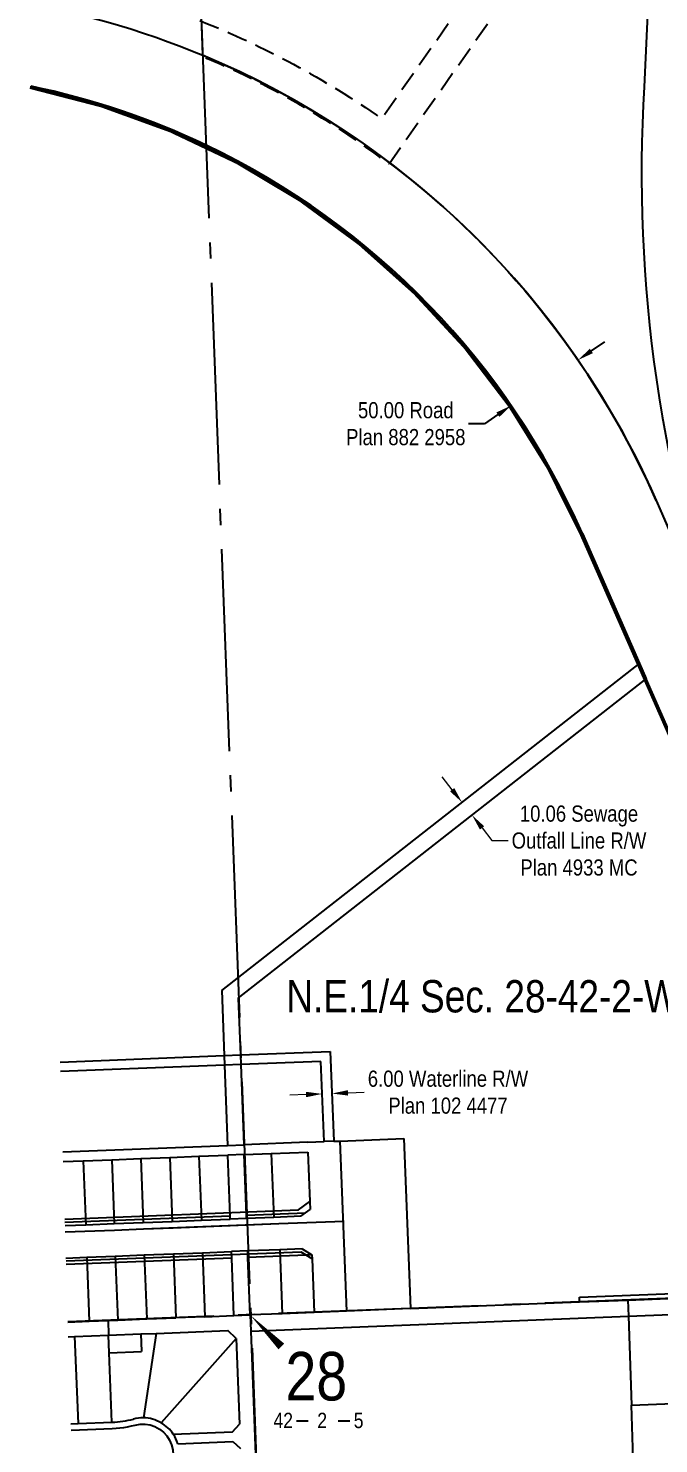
# Model space of a CAD drawing. Extents: x 665644 to 689199, y 5825051 to 5844826.
# Drawn here: x 687275 to 687666, y 5836526 to 5837402 of the extents above; entities that cross this region are included whole.
import ezdxf
from ezdxf.enums import TextEntityAlignment as Align

# ---------------------------------------------------------------- set-up
doc = ezdxf.new("R2010")
doc.units = 0
doc.header["$LTSCALE"] = 5
doc.header["$PDSIZE"] = 0.5
for name, pattern in [('BORDER2', [22.225, 6.35, -3.175, 6.35, -3.175, 0, -3.175]), ('foc-ACCESSROAD', [3.75, 2.5, -1.25]), ('foc-QUARTERLINE', [33, 25, -3, 2, -3])]:
    doc.linetypes.add(name, pattern=pattern)
doc.layers.get('Defpoints').update_dxf_attribs({"color": 9})
for name, color, linetype in [('10', 1, 'Continuous'), ('9', 3, 'Continuous'), ('AS-POWER', 104, 'foc-POWER'), ('AS-TELEPHONE', 224, 'foc-TEL'), ('C-SYMBOL', 7, 'Continuous'), ('F-AR', 190, 'foc-ACCESSROAD'), ('F-RW', 190, 'Continuous'), ('L-QSEC', 8, 'foc-QUARTERLINE'), ('L-SECLBL', 7, 'Continuous'), ('L-TITLEDB', 4, 'Continuous'), ('L-TITLEDB-T', 4, 'Continuous')]:
    doc.layers.add(name, color=color, linetype=linetype)
doc.layers.add('AS-COUNTY', color=7, linetype='BORDER2', lineweight=60, true_color=0xcc33ff)
doc.layers.add('F-RW-T', color=190, linetype='Continuous', lineweight=9)
doc.styles.add('175L', font='ARIALN.TTF', dxfattribs={"height": 20})
doc.styles.add('80CG', font='ARIALN.TTF', dxfattribs={"height": 10})
doc.styles.add('80L', font='ARIALN.TTF', dxfattribs={"height": 10})
doc.styles.add('foc-LtypeFont', font='ARIALN.TTF', dxfattribs={"height": 7.35})
doc.styles.add('SIMPLEX', font='ARIALN.TTF')
doc.linetypes.add('foc-POWER', pattern='A,6,-1,["P",foc-LtypeFont,S=0.2,R=0,X=-0.625,Y=-0.75],-1.24,4', length=12.24)
doc.linetypes.add('foc-TEL', pattern='A,2,-1,["T",foc-LtypeFont,S=0.2,R=0,X=-0.425,Y=-0.75],-1.24,8', length=12.24)
doc.linetypes.add('foc-TEL-NOLINE', pattern='A,0,-2,["T",foc-LtypeFont,S=0.2,R=0,X=-0.425,Y=-0.75],-10.24', length=12.24)
doc.dimstyles.new('Compass 5 000', dxfattribs={"dimscale": 5, "dimtxt": 9, "dimasz": 2, "dimexe": 0.2, "dimexo": 0.0625, "dimgap": 0.5, "dimtad": 0, "dimtih": 1, "dimtoh": 1, "dimzin": 0, "dimdsep": 46, "dimtxsty": '80CG', "dimcen": 0.1, "dimse1": 1, "dimse2": 1, "dimclrd": 256, "dimclrt": 256, "dimaunit": 1, "dimadec": 4, "dimazin": 0, "dimtfac": 0.06, "dimtofl": 0, "dimtmove": 0, "dimatfit": 1, "dimfxl": 0.2, "dimtolj": 1, "dimtzin": 0, "dimlwd": -1, "dimarcsym": 0})

# ---------------------------------------------------------------- blocks, each defined once
blk = doc.blocks.new('L-SECLBL')
at = {"layer": '9', "color": 7}
for p, q in [((-5.08, -27.83), (-12.29, -27.83)), ((20.7, -27.83), (13.5, -27.83))]:
    blk.add_line(p, q, dxfattribs=at)
at = {"layer": '10', "color": 2, "style": 'SIMPLEX'}
blk.add_attdef('SEC', text='', height=30, dxfattribs=at).set_placement((0, 0), align=Align.MIDDLE)
at = {"layer": '10', "color": 5, "style": '80L'}
blk.add_attdef('TWP', text='', height=9.5, dxfattribs=at).set_placement((-14.43, -27.37), align=Align.MIDDLE_RIGHT)
blk.add_attdef('RGE', text='', height=9.5, dxfattribs=at).set_placement((3.62, -27.37), align=Align.MIDDLE_CENTER)
blk.add_attdef('MER', text='', height=9.5, dxfattribs=at).set_placement((23.17, -27.37), align=Align.MIDDLE_LEFT)
blk = doc.blocks.new('*D2597')
at = {"layer": 'Defpoints', "color": 0, "transparency": 16777216}
for p in [(687543.6, 5836922.27), (687549.8, 5836914.35), (687550.21, 5836914.67)]:
    blk.add_point(p, dxfattribs=at)
at = {"layer": 'F-RW-T', "transparency": 16777216}
for p, q in [((687537.85, 5836930.47), (687531.68, 5836938.34)), ((687556.37, 5836906.8), (687562.54, 5836898.92)), ((687562.54, 5836898.92), (687572.54, 5836898.92))]:
    blk.add_line(p, q, dxfattribs=at)
for points in [[(687539.16, 5836931.49), (687536.54, 5836929.44), (687544.01, 5836922.59)], [(687557.69, 5836907.82), (687555.06, 5836905.77), (687550.21, 5836914.67)]]:
    blk.add_solid(points, dxfattribs=at)
at = {"layer": 'F-RW-T', "transparency": 16777216, "insert": (687616.4, 5836898.92), "char_height": 10, "attachment_point": 5, "style": '80CG'}
blk.add_mtext('\\A1;10.06 Sewage\\POutfall Line R/W\\PPlan 4933 MC', dxfattribs=at)
blk = doc.blocks.new('*D2603')
at = {"layer": 'Defpoints', "color": 0, "transparency": 16777216}
for p in [(687457.48, 5836740.18), (687463.39, 5836742.39), (687463.47, 5836740.41)]:
    blk.add_point(p, dxfattribs=at)
at = {"layer": 'F-RW-T', "transparency": 16777216}
for p, q in [((687447.41, 5836741.76), (687437.41, 5836741.37)), ((687473.39, 5836742.78), (687483.38, 5836743.17))]:
    blk.add_line(p, q, dxfattribs=at)
for points in [[(687473.32, 5836744.45), (687473.45, 5836741.11), (687463.39, 5836742.39)], [(687447.34, 5836743.43), (687447.47, 5836740.1), (687457.4, 5836742.15)]]:
    blk.add_solid(points, dxfattribs=at)
at = {"layer": 'F-RW-T', "transparency": 16777216, "insert": (687535.28, 5836743.17), "char_height": 10, "attachment_point": 5, "style": '80CG'}
blk.add_mtext('\\A1;6.00 Waterline R/W\\PPlan 102 4477', dxfattribs=at)
blk = doc.blocks.new('*D2619')
at = {"layer": 'Defpoints', "color": 0, "transparency": 16777216}
for p in [(687616.95, 5837194.75), (687574.45, 5837168.25), (687575.59, 5837166.57)]:
    blk.add_point(p, dxfattribs=at)
at = {"layer": 'L-TITLEDB-T', "transparency": 16777216}
for p, q in [((687624.07, 5837202.06), (687632.33, 5837207.69)), ((687557.92, 5837156.98), (687547.92, 5837156.98)), ((687566.18, 5837162.61), (687557.92, 5837156.98))]:
    blk.add_line(p, q, dxfattribs=at)
for points in [[(687623.13, 5837203.43), (687625.01, 5837200.68), (687615.8, 5837196.42)], [(687565.25, 5837163.99), (687567.12, 5837161.24), (687574.45, 5837168.25)]]:
    blk.add_solid(points, dxfattribs=at)
at = {"layer": 'L-TITLEDB-T', "transparency": 16777216, "insert": (687509.17, 5837156.98), "char_height": 10, "attachment_point": 5, "style": '80CG'}
blk.add_mtext('\\A1;50.00 Road\\PPlan 882 2958', dxfattribs=at)

msp = doc.modelspace()

# ---------------------------------------------------------------- linework, layer by layer
at = {"layer": 'AS-COUNTY', "const_width": 2, "flags": 128}
msp.add_lwpolyline([(688570.098, 5834920.354), (688526.66, 5835019.106), (689099.066, 5835041.128), (689035.236, 5836668.495), (688209.68, 5836636.699), (688177.055, 5837440.041), (688146.331, 5838243.664), (687727.456, 5838227.425, -0.027746), (687726.199, 5838031.873), (687689.457, 5837420.74), (687686.027, 5837363.258, 0.09637), (687724.417, 5837052.946, 0.0029261), (687727.516, 5837043.344, 0.0242512), (687757.334, 5836965.676), (687907.177, 5836624.501), (687823.115, 5836621.174), (687657.303, 5836998.653), (687617.746, 5837088.665, 0.2424679), (687276.404, 5837365.251)], format="xyb", dxfattribs=at)
at = {"layer": 'AS-POWER', "flags": 128}
for points in [[(687298.255, 5836656.683), (687328.766, 5836657.878), (687346.757, 5836658.581), (687430.478, 5836661.856), (687470.952, 5836663.319)], [(687298.255, 5836656.683), (687328.766, 5836657.878), (687346.757, 5836658.581), (687365.125, 5836659.299)], [(687365.125, 5836659.299), (687430.478, 5836661.856), (687470.952, 5836663.319)], [(687301.898, 5836534.067), (687327.388, 5836535.067), (687329.777, 5836535.2), (687332.16, 5836535.42), (687334.532, 5836535.727), (687336.892, 5836536.118), (687339.237, 5836536.595), (687341.563, 5836537.157), (687344.646, 5836537.69), (687347.774, 5836537.704), (687350.862, 5836537.197), (687353.822, 5836536.184), (687356.572, 5836534.693), (687359.037, 5836532.765), (687361.146, 5836530.454), (687362.842, 5836527.825), (687364.078, 5836524.951), (687364.818, 5836521.911), (687365.043, 5836518.79), (687364.745, 5836515.675), (687364.37, 5836513.378), (687364.077, 5836511.068), (687363.865, 5836508.75), (687363.735, 5836506.426), (687363.687, 5836504.098), (687363.722, 5836501.77), (687363.797, 5836499.823), (687364.362, 5836485.117), (687366.863, 5836428.493), (687374.852, 5836428.996), (687375.014, 5836423.179)]]:
    msp.add_lwpolyline(points, dxfattribs=at)
at = {"layer": 'AS-TELEPHONE', "linetype": 'foc-TEL-NOLINE', "flags": 128}
msp.add_lwpolyline([(687275.667, 5837417.131, -0.2484562), (687664.228, 5837109.417), (687875.407, 5836623.493), (688222.619, 5835832.339), (688621.806, 5834922.191)], format="xyb", dxfattribs=at)
at = {"layer": 'F-AR', "flags": 128}
msp.add_lwpolyline([(687381.72, 5837406.526, -0.0583646), (687494.179, 5837345.867), (687542.627, 5837414.944), (687531.837, 5837704.893), (687551.823, 5837705.637), (687562.864, 5837408.966), (687498.856, 5837317.706, 0.0636348), (687382.565, 5837384.59, 0.0636348)], format="xyb", dxfattribs=at)
at = {"layer": 'F-RW', "flags": 128}
for points in [[(687395.155, 5836806.092), (687653.843, 5837008.552)], [(687405.399, 5836801.339), (687658.018, 5836999.045)], [(687395.155, 5836806.092), (687396.669, 5836765.871)], [(687405.399, 5836801.339), (687406.727, 5836766.265)], [(687295.13, 5836761.892), (687396.669, 5836765.871)], [(687396.669, 5836765.871), (687406.727, 5836766.265)], [(687396.669, 5836765.871), (687396.893, 5836759.912)], [(687406.727, 5836766.265), (687462.371, 5836768.444)], [(687406.727, 5836766.265), (687406.953, 5836760.307)], [(687456.611, 5836762.215), (687406.953, 5836760.307)], [(687458.558, 5836712.587), (687456.611, 5836762.215)], [(687462.371, 5836768.444), (687464.554, 5836712.821)], [(687396.893, 5836759.912), (687295.308, 5836755.923)], [(687406.953, 5836760.307), (687396.893, 5836759.912)], [(687396.893, 5836759.912), (687398.763, 5836710.259)], [(687406.953, 5836760.307), (687408.832, 5836710.655)], [(687442.728, 5836670.324), (687449.762, 5836675.465)], [(687298.019, 5836664.656), (687442.728, 5836670.324)], [(687298.078, 5836662.655), (687400.407, 5836666.663)], [(687410.459, 5836667.057), (687447.001, 5836668.488)], [(687444.364, 5836644.245), (687298.794, 5836638.545)], [(687401.387, 5836640.535), (687298.854, 5836636.528)], [(687447.418, 5836642.362), (687411.438, 5836640.943)], [(687447.418, 5836642.362), (687444.364, 5836644.245)], [(687451.061, 5836642.466), (687447.418, 5836642.362)], [(687451.156, 5836640.056), (687447.418, 5836642.362)], [(687413.164, 5836595.342), (687647.073, 5836604.524)], [(687647.073, 5836604.524), (687699.039, 5836606.564)], [(687345.122, 5836593.541), (687345.542, 5836582.692)], [(687325.561, 5836581.912), (687345.542, 5836582.692)]]:
    msp.add_lwpolyline(points, dxfattribs=at)
at = {"layer": 'L-QSEC', "flags": 128}
for points in [[(687382.458, 5837409.067), (687443.823, 5835802.416)], [(688214.707, 5836636.898), (687299.908, 5836601.041)]]:
    msp.add_lwpolyline(points, dxfattribs=at)
at = {"layer": 'L-SECLBL', "flags": 128}
msp.add_lwpolyline([(687412.778, 5836605.332, 0, 5.001, 0), (687432.08, 5836585.82, 0, 0, 0)], format="xyseb", dxfattribs=at)
at = {"layer": 'L-TITLEDB', "flags": 128}
for points in [[(687659.178, 5837419.55), (687656.765, 5837365.516)], [(687382.458, 5837409.067), (687383.368, 5837385.122)], [(687664.228, 5837109.417), (687703.806, 5837019.16)], [(687618.486, 5837089.081), (687653.843, 5837008.552)], [(687653.843, 5837008.552), (687658.018, 5836999.045)], [(687822.432, 5836624.416), (687658.018, 5836999.045)], [(687296.783, 5836706.254), (687398.763, 5836710.259)], [(687398.763, 5836710.259), (687408.832, 5836710.655)], [(687448.322, 5836712.188), (687408.832, 5836710.655)], [(687448.322, 5836712.188), (687458.558, 5836712.587)], [(687464.554, 5836712.821), (687458.558, 5836712.587)], [(687464.554, 5836712.821), (687468.306, 5836712.968)], [(687468.306, 5836712.968), (687508.016, 5836714.515)], [(687468.306, 5836712.968), (687472.446, 5836607.677)], [(687508.016, 5836714.515), (687512.168, 5836609.233)], [(687296.962, 5836700.238), (687309.385, 5836700.725)], [(687309.385, 5836700.725), (687327.067, 5836701.418)], [(687309.385, 5836700.725), (687310.937, 5836661.156)], [(687327.067, 5836701.418), (687345.046, 5836702.119)], [(687327.067, 5836701.418), (687328.619, 5836661.849)], [(687345.046, 5836702.119), (687363.029, 5836702.823)], [(687345.046, 5836702.119), (687346.6, 5836662.546)], [(687363.029, 5836702.823), (687381.015, 5836703.539)], [(687363.029, 5836702.823), (687364.58, 5836663.249)], [(687381.015, 5836703.539), (687398.998, 5836704.25)], [(687381.015, 5836703.539), (687382.563, 5836663.954)], [(687409.05, 5836704.647), (687398.998, 5836704.25)], [(687400.407, 5836666.663), (687398.998, 5836704.25)], [(687409.05, 5836704.647), (687425.805, 5836705.299)], [(687410.459, 5836667.057), (687409.05, 5836704.647)], [(687425.805, 5836705.299), (687448.557, 5836706.186)], [(687425.805, 5836705.299), (687427.355, 5836665.718)], [(687448.557, 5836706.186), (687449.762, 5836675.465)], [(687449.762, 5836675.465), (687449.951, 5836670.644)], [(687400.482, 5836664.662), (687400.407, 5836666.663)], [(687410.534, 5836665.056), (687400.482, 5836664.662)], [(687410.534, 5836665.056), (687410.459, 5836667.057)], [(687427.355, 5836665.718), (687410.534, 5836665.056)], [(687444.105, 5836666.371), (687427.355, 5836665.718)], [(687444.105, 5836666.371), (687447.001, 5836668.488)], [(687447.001, 5836668.488), (687449.951, 5836670.644)], [(687298.137, 5836660.653), (687310.937, 5836661.156)], [(687310.937, 5836661.156), (687328.619, 5836661.849)], [(687328.619, 5836661.849), (687346.6, 5836662.546)], [(687346.6, 5836662.546), (687364.58, 5836663.249)], [(687364.58, 5836663.249), (687382.563, 5836663.954)], [(687382.563, 5836663.954), (687400.482, 5836664.662)], [(687298.735, 5836640.543), (687311.607, 5836641.049)], [(687311.607, 5836641.049), (687329.275, 5836641.742)], [(687311.607, 5836641.049), (687313.154, 5836601.441)], [(687329.275, 5836641.742), (687347.252, 5836642.439)], [(687329.275, 5836641.742), (687330.82, 5836602.131)], [(687347.252, 5836642.439), (687365.228, 5836643.143)], [(687347.252, 5836642.439), (687348.796, 5836602.83)], [(687365.228, 5836643.143), (687383.205, 5836643.845)], [(687365.228, 5836643.143), (687366.774, 5836603.532)], [(687383.205, 5836643.845), (687401.237, 5836644.537)], [(687383.205, 5836643.845), (687384.749, 5836604.233)], [(687411.286, 5836644.945), (687401.237, 5836644.537)], [(687401.387, 5836640.535), (687401.237, 5836644.537)], [(687402.727, 5836604.941), (687401.387, 5836640.535)], [(687431.06, 5836645.724), (687411.286, 5836644.945)], [(687411.438, 5836640.943), (687411.286, 5836644.945)], [(687412.778, 5836605.332), (687411.438, 5836640.943)], [(687444.895, 5836646.269), (687431.06, 5836645.724)], [(687431.06, 5836645.724), (687432.619, 5836606.108)], [(687444.895, 5836646.269), (687451.002, 5836642.502)], [(687451.002, 5836642.502), (687451.061, 5836642.466)], [(687451.061, 5836642.466), (687451.156, 5836640.056)], [(687451.156, 5836640.056), (687452.461, 5836606.889)], [(687616.704, 5836616.339), (687822.432, 5836624.416)], [(687512.168, 5836609.233), (687616.822, 5836613.342)], [(687616.822, 5836613.342), (687616.704, 5836616.339)], [(687616.822, 5836613.342), (687646.752, 5836614.516)], [(687646.752, 5836614.516), (687701.715, 5836616.674)], [(687646.752, 5836614.516), (687647.073, 5836604.524)], [(687348.796, 5836602.83), (687366.774, 5836603.532)], [(687384.749, 5836604.233), (687366.774, 5836603.532)], [(687384.749, 5836604.233), (687402.727, 5836604.941)], [(687402.727, 5836604.941), (687412.778, 5836605.332)], [(687432.619, 5836606.108), (687412.778, 5836605.332)], [(687412.778, 5836605.332), (687413.164, 5836595.342)], [(687452.461, 5836606.889), (687432.619, 5836606.108)], [(687472.446, 5836607.677), (687452.461, 5836606.889)], [(687512.168, 5836609.233), (687472.446, 5836607.677)], [(687647.073, 5836604.524), (687648.836, 5836549.562)], [(687299.912, 5836600.925), (687313.154, 5836601.441)], [(687313.154, 5836601.441), (687324.783, 5836601.897)], [(687324.783, 5836601.897), (687330.82, 5836602.131)], [(687324.783, 5836601.897), (687325.141, 5836592.76)], [(687330.82, 5836602.131), (687348.796, 5836602.83)], [(687354.524, 5836593.907), (687398.998, 5836595.643)], [(687404.187, 5836590.841), (687398.998, 5836595.643)], [(687413.164, 5836595.342), (687419.703, 5836426.239)], [(687300.183, 5836591.786), (687304.113, 5836591.939)], [(687304.113, 5836591.939), (687325.141, 5836592.76)], [(687304.113, 5836591.939), (687306.197, 5836538.094)], [(687325.141, 5836592.76), (687345.122, 5836593.541)], [(687325.561, 5836581.912), (687325.141, 5836592.76)], [(687345.122, 5836593.541), (687354.524, 5836593.907)], [(687354.524, 5836593.907), (687346.723, 5836541.606)], [(687404.187, 5836590.841), (687357.62, 5836538.585)], [(687404.187, 5836590.841), (687406.24, 5836537.746)], [(687327.224, 5836538.906), (687325.561, 5836581.912)], [(687648.836, 5836549.562), (687700.802, 5836551.602)], [(687651.605, 5836463.534), (687648.836, 5836549.562)], [(687301.783, 5836537.923), (687306.197, 5836538.094)], [(687306.197, 5836538.094), (687327.224, 5836538.906)], [(687401.825, 5836532.971), (687406.24, 5836537.746)], [(687365.189, 5836531.52), (687401.825, 5836532.971)], [(687368.008, 5836525.626), (687402.057, 5836526.975)], [(687402.057, 5836526.975), (687406.828, 5836522.547)]]:
    msp.add_lwpolyline(points, dxfattribs=at)
for points in [[(687664.228, 5837109.417, 0.1928232), (687383.368, 5837385.122)], [(687385.461, 5837329.46, 0.0598077), (687277.189, 5837365.885)], [(687656.765, 5837365.516, 0.1027023), (687708.649, 5837008.127)], [(687618.486, 5837089.081, 0.1803231), (687385.461, 5837329.46)], [(687327.224, 5836538.906, 0.0542995), (687340.541, 5836540.873)], [(687346.723, 5836541.606, 0.0687674), (687340.541, 5836540.873)], [(687357.62, 5836538.585, 0.1261852), (687346.723, 5836541.606)], [(687365.189, 5836531.52, 0.1152194), (687357.62, 5836538.585)], [(687368.008, 5836525.626, 0.0721643), (687365.189, 5836531.52)]]:
    msp.add_lwpolyline(points, format="xyb", dxfattribs=at)

# ---------------------------------------------------------------- block references
at = {"layer": 'L-SECLBL', "xscale": 1.000124015377907, "yscale": 1.000124015377907, "zscale": 1.000124015377907, "rotation": 359.9812632251431}
msp.add_blockref('L-SECLBL', (687453.757, 5836567.403), dxfattribs=at).add_auto_attribs({'SEC': '28', 'TWP': '42', 'RGE': '2', 'MER': '5'})

# ---------------------------------------------------------------- texts
at = {"layer": 'C-SYMBOL', "color": 3, "style": '175L'}
msp.add_text('N.E.1/4 Sec. 28-42-2-W.5M.', height=20.00248, rotation=359.981263, dxfattribs=at).set_placement((687579.073, 5836786.583), align=Align.BOTTOM_CENTER)

# ---------------------------------------------------------------- dimensions: what is measured, and where the dimension line sits
at = {"layer": 'F-RW-T'}
for p1, p2, distance, text, picture, middle in [((687543.605, 5836922.275), (687549.804, 5836914.354), 0.516, '10.06 Sewage\\POutfall Line R/W\\PPlan 4933 MC', '*D2597', (687616.401, 5836898.922)), ((687457.475, 5836740.177), (687463.471, 5836740.413), 1.977, '6.00 Waterline R/W\\PPlan 102 4477', '*D2603', (687535.281, 5836743.172))]:
    dim = msp.add_aligned_dim(p1=p1, p2=p2, distance=distance, text=text, dimstyle='Compass 5 000', dxfattribs=at)
    dim.commit()
    dim.dimension.update_dxf_attribs({"geometry": picture, "text_midpoint": middle})
at = {"layer": 'L-TITLEDB-T'}
dim = msp.add_aligned_dim(p1=(687616.946, 5837194.749), p2=(687575.59, 5837166.569), distance=-2.028, text='50.00 Road\\PPlan 882 2958', dimstyle='Compass 5 000', dxfattribs=at)
dim.commit()
dim.dimension.update_dxf_attribs({"geometry": '*D2619', "text_midpoint": (687509.172, 5837156.983)})

doc.saveas('drawing.dxf')
